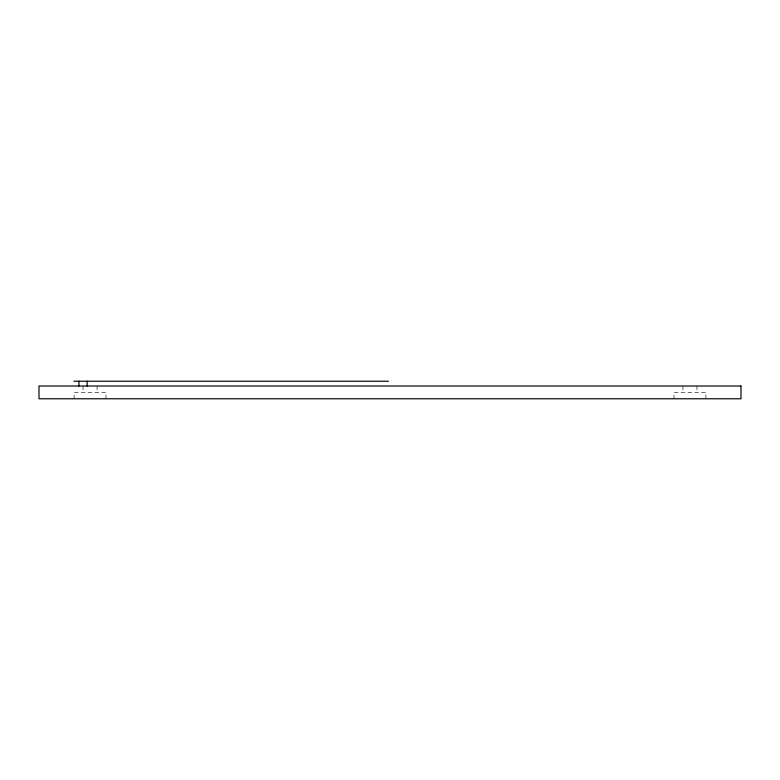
<?xml version="1.0" encoding="UTF-8"?>
<svg xmlns="http://www.w3.org/2000/svg" width="780" height="780" viewBox="0 0 780 780"><rect width="100%" height="100%" fill="white"/><g stroke="black" fill="none" stroke-linecap="round" stroke-linejoin="round"><path stroke-width="0.58" stroke-dasharray="3.9 2.92" d="M705.9 398.775L705.9 392.389L673.988 392.389L673.988 398.775M696.969 386.012L696.969 392.389M682.929 386.012L682.929 392.389M106.012 398.775L106.012 392.389L74.1 392.389L74.1 398.775M97.071 386.012L97.071 392.389M83.031 386.012L83.031 392.389"/><path stroke-width="1.17" d="M73.866 381.225L388.45 381.225M87.155 381.225L87.155 386.012M78.946 381.225L78.946 386.012M741 386.012L39 386.012L39 398.775L741 398.775L741 386.012"/></g></svg>
